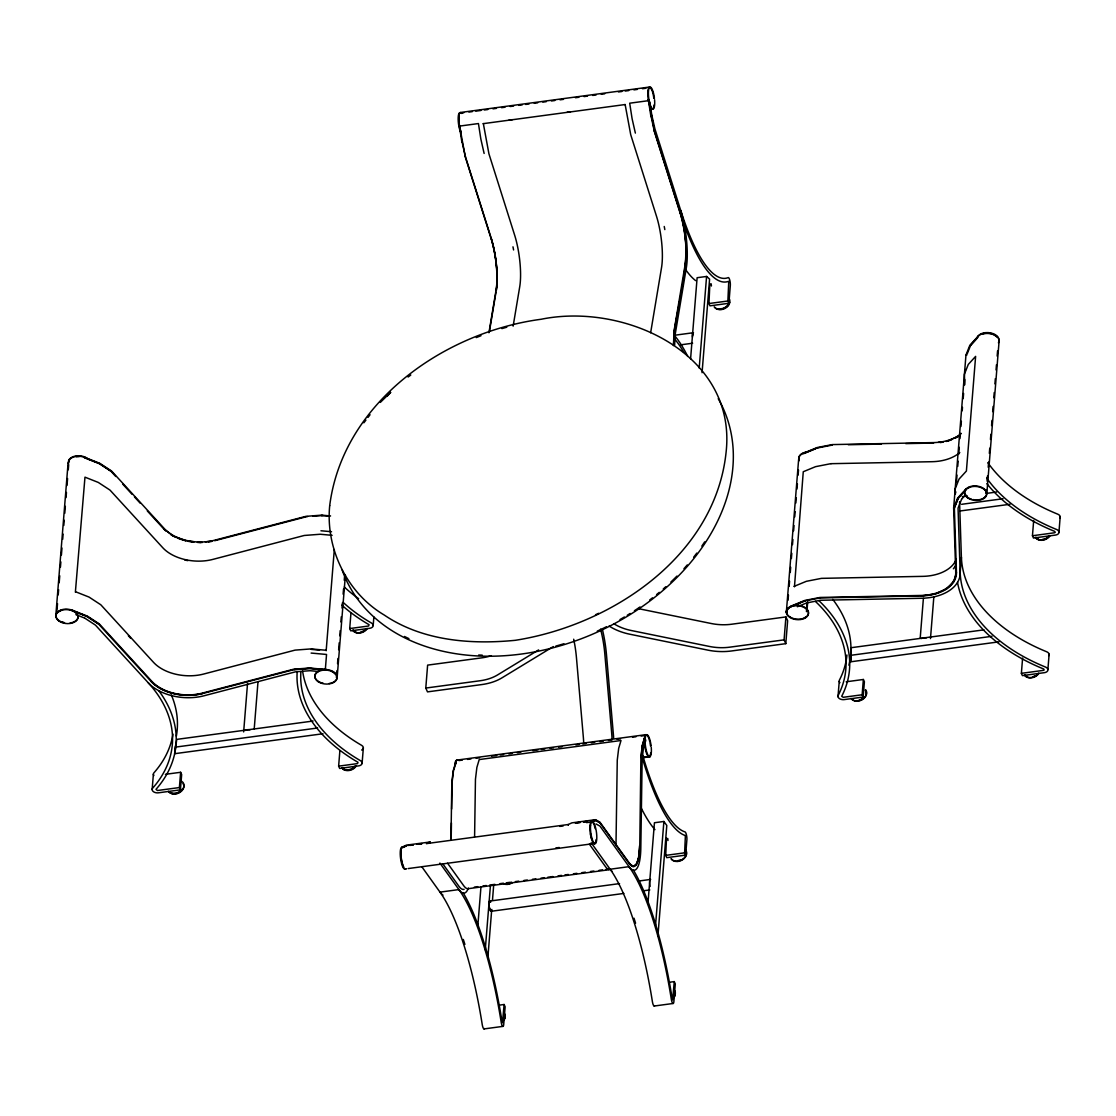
<?xml version="1.0" encoding="UTF-8"?>
<svg xmlns="http://www.w3.org/2000/svg" width="1116" height="1116" viewBox="0 0 1116 1116"><rect width="100%" height="100%" fill="white"/><g stroke="black" fill="none" stroke-linecap="round" stroke-linejoin="round"><path stroke-width="1.5" d="M450.962 839.943L451.84 782.274L453.249 770.598L455.9 761.698M451.171 840.306L451.436 822.91M451.645 809.03L452.036 782.832L453.417 771.351A6.794 1.73 82.3 0 1 453.556 770.361M474.593 836.777L475.458 779.233L476.881 767.403L479.21 759.577L621.012 740.508L618.683 748.334L617.26 760.163L615.976 845.51M591.982 820.72L595.428 820.246A6.71 1.702 82.3 0 1 595.721 820.33L599.529 822.408A6.794 1.73 82.3 0 1 600.031 822.897L628.992 863.282L633.037 866.518L636.455 864.44L638.812 857.325L639.761 846.151L640.905 756.829L642.314 745.153L644.964 736.253M674.636 345.109L675.096 335.177A3.083 0.781 82.3 0 1 675.152 334.577L686.326 267.812A43.147 10.965 82.3 0 0 680.676 210.324L654.994 129.121A3.097 0.781 82.3 0 1 654.813 128.41L651.87 115.464M673.562 345.444L674.176 331.843C679.993 292.629 693.58 251.756 680.188 212.5L654.464 131.144L648.452 99.282M55.8 615.739L68.104 462.861M56.958 610.55L57.516 603.603M58.213 594.912L58.632 589.708M59.19 582.761L59.748 575.8M60.445 567.123L60.864 561.906M61.422 554.959L61.98 548.012M62.691 539.321L63.11 534.118M63.807 525.427L64.226 520.223M64.784 513.262L65.342 506.315M66.039 497.638L66.458 492.421M67.016 485.474L67.574 478.527M68.271 469.836L68.69 464.633M75.372 592.205L84.969 477.16L98.027 482.321A2.218 1.395 4.6 0 1 98.501 482.572L109.8 489.966A2.204 1.395 4.6 0 1 110.163 490.273L162.755 547.705A38.711 24.343 4.6 0 0 212.863 559.395L304.054 535.527A2.218 1.395 4.6 0 1 304.598 535.443L319.971 534.271A2.218 1.395 4.6 0 1 320.543 534.271L332.122 535.331M152.153 789.458L153.38 774.169M322.998 733.742L174.654 753.691L175.268 746.046M174.654 753.691L176.774 739.378L313.094 721.034M85.025 618.292L95.125 624.904A3.097 1.939 4.6 0 1 95.641 625.323L148.205 682.727A168.879 106.187 4.6 0 1 152.725 788.091A4.924 3.097 4.6 0 0 153.255 791.537A4.924 3.097 4.6 0 0 158.444 792.806L180.415 789.849L179.397 787.561L180.625 772.286L165.405 774.323M180.415 789.849L181.657 774.56L180.625 772.286M243.651 731.929L247.543 683.41M254.225 728.804L257.977 682.015M326.165 650.74L334.312 549.518M336.404 677.538L336.976 670.59M337.534 663.643L337.953 658.426M338.65 649.749L339.208 642.788M339.766 635.841L340.185 630.638M340.882 621.947L341.301 616.743M341.998 608.053L342.417 602.835M343.114 594.158L343.547 588.941M344.244 580.25L344.523 576.777M337.144 677.607L345.388 575.117M300.706 671.567L300.915 671.581A167.651 105.42 4.6 0 0 360.37 760.61A4.924 3.097 4.6 0 1 362.016 763.707A4.924 3.097 4.6 0 1 358.571 765.883L339.669 768.436L338.636 766.148L339.864 750.859M343.072 602.305A167.651 105.42 4.6 0 0 371.433 623.021A4.924 3.097 4.6 0 1 373.079 626.132A4.924 3.097 4.6 0 1 369.647 628.294L350.731 630.847L349.713 628.559L350.94 613.27M362.114 763.051L363.356 747.762M373.19 625.462L373.874 616.967M553.299 646.582L501.977 677.844A45.617 28.681 4.6 0 1 481.805 684.568L427.498 691.878L425.782 688.056L427.623 665.122L481.945 657.826A39.451 24.803 4.6 0 0 491.361 655.678M477.885 925.136L480.94 887.122M485.251 949.8L490.398 885.839M487.859 957.57L491.626 910.768M492.463 900.361L493.718 884.765M498.964 1005.181L504.111 1004.498L502.479 1022.716L502.047 1021.656A172.589 43.845 82.3 0 0 463.349 893.121M690.581 358.947L697.123 277.717L706.581 276.447L709.595 279.112L702.062 372.716M647.908 903.974L654.436 822.743L663.894 821.474L666.796 825.463L657.882 936.408M699.202 368.043L706.581 276.447M655.552 925.178L663.894 821.474M680.69 210.338A168.879 42.91 82.3 0 0 728.218 277.605A4.924 1.256 82.3 0 1 729.766 280.13A4.924 1.256 82.3 0 1 730.324 285.515L728.888 303.287L709.985 305.826L708.953 303.538L709.86 283.799M642.663 755.351L642.69 755.239A167.651 42.589 82.3 0 0 685.015 831.908A4.924 1.256 82.3 0 1 686.438 834.852A4.924 1.256 82.3 0 1 686.884 839.832L685.656 855.121L666.754 857.66L665.722 855.372L666.489 838.116M728.888 303.287L727.869 300.999L728.762 281.246A172.589 43.845 82.3 0 1 684.275 224.665M669.112 982.289L674.273 981.606L672.641 999.824L672.209 998.764A172.589 43.845 82.3 0 0 633.497 870.229M685.656 855.121L684.624 852.833L685.391 835.563A171.348 43.524 82.3 0 1 642.356 757.931M609.127 626.034A45.617 28.681 4.6 0 0 629.773 634.209L707.907 650.14A45.617 28.681 4.6 0 0 731.468 650.977L785.79 643.667L784.074 639.859L785.915 616.925L731.608 624.235A39.451 24.803 4.6 0 1 711.227 623.509L638.185 608.611M786.32 612.433L798.624 459.555M787.324 608.945L787.045 612.419A10.476 6.584 4.6 0 1 791.272 606.588L804.985 600.924M788.035 600.255L788.454 595.051M789.152 586.36L789.57 581.157M790.268 572.466L790.686 567.249M791.383 558.572L791.802 553.355M792.5 544.664L792.918 539.46M793.615 530.77L794.034 525.566M794.732 516.875L795.164 511.658M795.861 502.981L796.28 497.764M796.977 489.073L797.396 483.87M798.093 475.179L798.512 469.975M785.79 643.667L787.631 620.733L785.915 616.925M794.466 586.793L803.269 471.733L815.308 466.767A2.218 1.395 4.6 0 1 815.81 466.614L830.43 463.754A2.218 1.395 4.6 0 1 830.988 463.698M806.45 611.638L807.147 602.947M807.021 610.299L807.719 601.608M838.004 696.691L839.232 681.416M998.96 641.853L850.615 661.802L851.09 647.712L983.963 629.842M850.615 661.802L850.992 657.226M815.573 601.357L815.405 601.412A167.651 105.42 4.6 0 1 838.2 695.38A4.924 3.097 4.6 0 0 839.358 698.546A4.924 3.097 4.6 0 0 844.254 699.592L863.156 697.054L862.138 694.766L863.365 679.477L846.179 681.792M863.156 697.054L864.398 681.764L863.365 679.477M920.198 638.24L923.392 598.399M930.479 638.589L933.827 597.004M953.65 508.031L965.954 355.167M956.468 482.042L957.026 475.095M957.737 466.404L958.156 461.201M958.714 454.254L959.272 447.293M959.969 438.616L960.388 433.399M960.946 426.452L961.364 421.248M962.201 410.814L962.48 407.34M963.178 398.663L963.596 393.446M964.294 384.755L964.726 379.552M955.352 494.262L955.17 489.045A2.204 1.395 4.6 0 1 955.24 488.696L958.979 479.266A2.218 1.395 4.6 0 1 959.188 478.931L966.4 471.036L975.621 356.381L968.423 364.276A2.218 1.395 4.6 0 0 968.214 364.611L964.475 374.041A2.204 1.395 4.6 0 0 964.405 374.39L964.74 384.811M1022.605 658.049L1021.377 673.339L1022.409 675.626L1044.381 672.669A4.924 3.097 4.6 0 0 1047.896 670.228A4.924 3.097 4.6 0 0 1045.441 667.033A168.879 106.187 4.6 0 1 960.192 572.578L961.42 557.289A168.879 106.187 4.6 0 0 1046.668 651.758A4.924 3.097 4.6 0 1 1048.859 655.622M986.112 493.314L986.391 489.84M987.088 481.149L987.507 475.932M988.204 467.255L988.623 462.038M989.334 453.361L989.753 448.144M990.45 439.453L990.868 434.25M991.566 425.559L991.985 420.341M992.682 411.665L993.101 406.447M993.798 397.77L994.217 392.553M994.914 383.862L995.332 378.659M996.044 369.968L996.462 364.751M997.16 356.074L997.578 350.856M986.851 493.342L999.155 340.464M986.656 478.025A168.879 106.187 4.6 0 0 1056.517 529.458A4.924 3.097 4.6 0 1 1058.972 532.639A4.924 3.097 4.6 0 1 1055.457 535.08L1033.472 538.038L1032.453 535.75L1033.681 520.461M1047.896 669.502L1049.124 654.213M1058.972 531.913L1060.2 516.624M674.273 981.606L675.292 983.88L673.869 1001.652A4.924 1.256 82.3 0 1 672.753 1003.312A4.924 1.256 82.3 0 1 671.316 999.225A168.879 42.91 82.3 0 0 629.047 866.686A43.147 10.965 82.3 0 0 640.821 847.951L642.146 759.271A3.083 0.781 82.3 0 1 642.188 758.629L643.402 748.557A3.097 0.781 82.3 0 1 643.5 748.055L645.745 740.494L644.853 737.369L642.621 744.916A6.794 1.73 82.3 0 0 642.398 746.018L641.1 757.499A6.78 1.73 82.3 0 1 641.184 756.104M642.467 745.92L645.132 736.881M488.934 332.763L496.09 289.951A38.711 9.835 82.3 0 0 491.026 238.378L465.288 156.965L459.387 124.713M489.408 331.591L495.992 292.211M513.137 326.151L519.721 286.77A38.711 9.835 82.3 0 0 514.657 235.197L488.92 153.785L483.34 123.569M650.642 332.763L661.523 267.701A38.711 9.835 82.3 0 0 656.459 216.113L630.721 134.701L625.127 104.486M954.375 508.185L956.454 572.41L954.082 581.338L946.661 588.857L935.236 593.949L921.328 595.93L820.302 597.925A6.78 4.269 4.6 0 0 818.614 598.106M453.891 769.649L456.067 762.326M643.011 757.722L649.875 756.788L650.335 755.239M967.349 353.507L970.474 345.653M954.417 507.947L958.17 498.531M961.504 499.424L958.156 507.85A3.097 1.939 4.6 0 0 958.072 508.352L960.151 572.55M961.629 499.187L965.786 494.611M363.858 422.811L365.922 420.118M367.987 417.426L370.052 414.734M64.561 622.714L61.589 622.058M978.146 336.181L969.957 345.179A2.218 1.395 4.6 0 0 969.748 345.5L966.01 354.93A2.204 1.395 4.6 0 0 965.94 355.293M975.886 339.334L970.767 344.942A4.91 3.083 4.6 0 0 970.488 345.304A6.71 4.213 4.6 0 0 970.222 345.821M970.613 345.43L977.63 337.716M965.856 489.059L957.668 498.043A2.218 1.395 4.6 0 0 957.458 498.378L953.706 507.794A2.204 1.395 4.6 0 0 953.65 508.157L955.728 572.396A38.711 24.343 4.6 0 1 921.258 595.456L820.232 597.451A2.218 1.395 4.6 0 0 819.66 597.52L805.055 600.38A2.218 1.395 4.6 0 0 804.552 600.534L790.839 606.197M958.309 498.308L966.498 489.31M984.019 498.406L985.47 496.815M387.182 396.194L390.6 392.483M380.333 402.402L390.6 392.358M408.107 377.027L410.786 375.032M538.596 649.93L497.541 674.943A39.451 24.803 4.6 0 1 480.103 680.746L425.782 688.056M595.512 614.749L598.581 613.298M405.694 869.127L406.405 868.792M594.744 843.696L595.358 842.636L594.633 842.971M402.262 847.03L406.405 845.133L430.148 841.98M402.681 847.365L406.252 845.719A4.91 1.242 82.3 0 1 406.419 845.691A6.71 1.702 82.3 0 1 406.656 845.761M402.374 847.755L406.573 845.872M430.037 841.952L426.396 843.612L568.197 824.529L568.309 825.268M568.197 824.543L571.838 822.869L595.47 819.688L599.836 822.046L628.992 862.612A38.711 9.835 82.3 0 0 639.552 845.802M591.327 821.585L595.47 819.688M591.731 821.934L595.316 820.288A4.91 1.242 82.3 0 1 595.484 820.246M591.438 822.311L595.567 820.427L599.948 822.785M947.526 441.085L958.965 435.993A39.451 24.803 4.6 0 1 954.794 438.365M803.143 453.319L816.856 447.655A2.218 1.395 4.6 0 1 817.358 447.502L831.964 444.642A2.218 1.395 4.6 0 1 832.522 444.587L933.548 442.592A38.711 24.343 4.6 0 0 961.322 433.426M806.003 452.496L816.298 448.255M803.576 453.71L815.754 448.674M794.034 586.402L806.087 581.422A2.218 1.395 4.6 0 1 806.589 581.269L821.209 578.409A2.218 1.395 4.6 0 1 821.767 578.353L922.793 576.358A38.711 24.343 4.6 0 0 956.273 559.228M792.234 605.988L803.994 601.119A6.794 4.269 4.6 0 1 805.557 600.659M797.354 606.755L806.17 603.114A3.097 1.939 4.6 0 1 806.882 602.905L819.939 600.338A3.083 1.939 4.6 0 1 820.72 600.255L921.732 598.26A43.147 27.133 4.6 0 0 960.192 572.564M804.05 618.236L806.031 616.841M476.267 337.576L480.996 335.721M501.879 328.606L506.776 327.225M430.106 842.692L426.758 843.138M214.718 540.716L305.91 516.861A6.78 4.269 4.6 0 1 307.57 516.582M98.766 624.249L151.358 681.681C164.833 694.417 184.768 697.388 202.415 693.594L293.606 669.726A6.78 4.269 4.6 0 1 295.266 669.461L309.006 668.414A6.794 4.269 4.6 0 1 310.764 668.428L325.314 669.753L326.542 654.464L312.006 653.139A6.794 4.269 4.6 0 0 311.113 653.097M817.623 447.948L832.229 445.089M805.32 600.827L819.925 597.967M938.263 442.396L942.894 441.741M460.197 112.507L649.261 87.076M460.308 113.232L463.754 112.772M468.901 112.074L472.347 111.614M475.779 111.154L480.94 110.456M484.372 109.996L487.818 109.535M492.965 108.838L496.411 108.378M501.558 107.68L505.004 107.22M510.151 106.522L513.597 106.062M518.745 105.364L522.19 104.904M525.622 104.444L529.068 103.983M534.215 103.286L537.661 102.825M542.808 102.128L546.254 101.668M551.402 100.984L554.847 100.51M559.995 99.826L563.44 99.366M575.465 97.734L578.911 97.273M584.059 96.59L587.504 96.116M592.652 95.432L596.097 94.972M601.245 94.274L604.691 93.814M618.431 91.958L621.877 91.498M625.309 91.038L628.754 90.577M633.902 89.88L637.348 89.419M642.495 88.722L645.941 88.262M459.541 126.094L478.443 123.555L480.717 138.217A4.91 1.242 82.3 0 0 480.829 138.844A6.71 1.702 82.3 0 0 480.996 139.695L483.939 152.641A6.794 1.73 82.3 0 0 484.135 153.45M648.605 100.663L629.689 103.202L631.963 117.864A4.91 1.242 82.3 0 0 632.075 118.505A6.71 1.702 82.3 0 0 632.242 119.342L635.185 132.302A6.794 1.73 82.3 0 0 635.381 133.097M508.966 120.123L512.384 119.663M567.04 112.311L570.457 111.851M483.158 123.667L624.96 104.569M708.953 303.538L727.869 300.999M674.469 335.274L693.468 332.707A5.245 1.325 82.3 0 0 692.492 337.074M680.537 344.844L692.631 343.226M962.243 496.662L967.419 495.964M986.405 493.411L996.755 492.017M961.629 504.306L1003.047 498.74M960.011 510.989L1010.036 504.265M1032.453 535.75L1054.425 532.792L1055.234 532.36L1054.69 531.383A172.589 108.517 4.6 0 1 986.865 483.605M349.713 628.559L368.615 626.006L369.061 624.695A171.348 107.736 4.6 0 1 341.887 605.179M784.074 639.859L729.752 647.168A39.451 24.803 4.6 0 1 709.385 646.443L631.251 630.512A39.451 24.803 4.6 0 1 614.121 623.9M850.476 655.357L991.971 636.315M176.161 747.023L317.655 727.995M862.138 694.766L843.222 697.305L841.715 696.258A171.348 107.736 4.6 0 0 818.921 600.687M1021.377 673.339L1043.348 670.381L1044.171 669.949L1043.613 668.972A172.589 108.517 4.6 0 1 957.542 582.399M179.397 787.561L157.412 790.519L155.989 789.347A172.589 108.517 4.6 0 0 158.877 690.804M338.636 766.148L357.538 763.595L357.985 762.284A171.348 107.736 4.6 0 1 297.177 671.832M457.114 760.066L646.178 734.635M458.941 760.568L462.373 760.108M467.534 759.41L470.966 758.95M476.127 758.252L479.559 757.792M491.584 756.174L496.746 755.476M500.191 755.016L503.623 754.555M508.784 753.858L512.216 753.398M517.378 752.7L520.809 752.24M532.834 750.622L537.996 749.938M541.427 749.464L544.873 749.003M550.035 748.32L553.466 747.846M558.628 747.162L562.059 746.688M575.814 744.846L579.246 744.386M582.678 743.926L586.123 743.451M591.285 742.768L594.716 742.307M599.878 741.61L603.31 741.15M608.471 740.452L611.903 739.992M617.064 739.294L620.496 738.834M632.521 737.216L635.967 736.755M641.128 736.058L644.56 735.597M642.83 757.094L649.875 756.788M408.079 845.454L413.241 844.77M416.673 844.296L421.834 843.612M579.957 822.339L576.512 822.799A4.91 1.242 82.3 0 1 576.567 822.799A6.71 1.702 82.3 0 1 576.805 822.869M583.389 821.864L586.835 821.404M409.879 845.412L413.255 844.952M418.319 844.268L421.695 843.822M575.312 823.148L580.376 822.464M583.752 822.018L587.128 821.557M592.191 820.874L595.567 820.427M559.758 826.412L563.175 825.952M586.584 822.618L590.015 822.157M555.824 847.951L559.269 847.49M408.121 868.569L595.47 843.361M665.722 855.372L684.624 852.833M474.356 887.108L477.774 886.648M482.893 885.965L486.311 885.504M489.729 885.044L494.848 884.36M499.982 883.663L503.4 883.202M506.817 882.742L510.235 882.282M515.355 881.598L518.773 881.138M523.892 880.454L527.31 879.994M532.444 879.296L535.861 878.836M540.981 878.153L544.399 877.692M547.817 877.232L552.936 876.548M558.07 875.851L561.487 875.39M564.905 874.93L568.309 874.47M573.443 873.786L576.86 873.326M581.98 872.628L585.398 872.168M590.517 871.484L593.935 871.024M599.069 870.341L602.487 869.88M605.904 869.42L609.322 868.959M468.371 888.015A43.147 10.965 82.3 0 1 458.899 889.578L439.983 892.13L422.001 867.006M489.952 901.044L619.547 883.607M638.547 881.054L650.656 879.422M490.831 911.326L623.886 893.428M642.9 890.861L649.819 889.94M483.995 1028.924L502.911 1026.385M654.157 1006.032L673.06 1003.493M205.386 541.902L211.608 541.12M312.717 516.192L321.645 515.62M293.982 669.67L309.341 668.498M848.286 444.74L881.389 444.084M905.76 443.61L933.632 443.052M830.988 463.684L932.013 461.703A38.711 24.343 4.6 0 0 959.788 452.538M330.559 515.941L322.078 515.173A2.218 1.395 4.6 0 0 321.506 515.16L306.133 516.331A2.218 1.395 4.6 0 0 305.589 516.429L214.384 540.284A38.711 24.343 4.6 0 1 164.289 528.593L111.698 471.161A2.204 1.395 4.6 0 0 111.335 470.854L100.035 463.461A2.218 1.395 4.6 0 0 99.561 463.224L84.69 457.337M322.036 515.634L329.541 516.136M331.536 531.718L321.84 530.839A6.794 4.269 4.6 0 0 320.948 530.798M326.207 650.279L311.322 648.926A2.218 1.395 4.6 0 0 310.75 648.926L295.377 650.098A2.218 1.395 4.6 0 0 294.833 650.182L203.628 674.05A38.711 24.343 4.6 0 1 153.534 662.36L100.942 604.928A2.204 1.395 4.6 0 0 100.566 604.621L89.266 597.227A2.218 1.395 4.6 0 0 88.806 596.99L75.721 591.815M311.266 649.386L319.539 650.14M326.723 669.572L309.774 668.038A2.218 1.395 4.6 0 0 309.202 668.038L293.829 669.209A2.218 1.395 4.6 0 0 293.285 669.293L202.094 693.162A38.711 24.343 4.6 0 1 151.985 681.471L99.394 624.039A2.204 1.395 4.6 0 0 99.031 623.732L87.732 616.339A2.218 1.395 4.6 0 0 87.271 616.102L72.387 610.201M309.732 668.498L326.681 670.032M318.604 671.469L310.527 670.744A3.097 1.939 4.6 0 0 309.718 670.73L295.977 671.776A3.083 1.939 4.6 0 0 295.224 671.902L204.047 695.77A43.147 27.133 4.6 0 1 148.205 682.727M187.893 541.065L194.31 541.79M197.518 542.139L200.727 542.502M174.961 536.698L186.274 540.883A39.451 24.803 4.6 0 1 177.374 538.024M87.09 458.648L98.654 463.224A4.91 3.083 4.6 0 1 99.198 463.475A6.71 4.213 4.6 0 1 99.659 463.726M84.328 457.727L99.212 463.614M73.349 610.94L86.364 616.102A4.91 3.083 4.6 0 1 86.909 616.339A6.71 4.213 4.6 0 1 87.578 616.743L97.692 623.356A6.794 4.269 4.6 0 1 98.794 624.276M72.038 610.591L86.909 616.492M75.902 614.623L84.718 618.111M596.028 823.957L599.85 826.035A3.097 0.781 82.3 0 1 600.073 826.258L629.033 866.644L610.145 869.238L591.159 842.72M99.882 463.865L109.982 470.478A6.794 4.269 4.6 0 1 111.098 471.398L115.771 476.504M99.519 463.768L110.819 471.175M87.215 616.646L98.529 624.039M147.298 510.933L163.661 528.803L173.343 536.112M122.76 484.135L132.12 494.36M134.436 496.899L140.295 503.288M128.354 635.757L130.698 638.324M589.374 844.156L605.36 866.462A39.451 10.016 82.3 0 0 609.406 869.685L467.604 888.768A39.451 10.016 82.3 0 1 463.572 885.532L447.572 863.226M442.857 863.896L458.843 886.174A39.451 10.016 82.3 0 0 464.116 889.312M439.899 863.073L458.885 889.536M504.111 1004.498L505.143 1006.785L503.707 1024.544A4.924 1.256 82.3 0 1 502.591 1026.204A4.924 1.256 82.3 0 1 501.168 1022.117A168.879 42.91 82.3 0 0 458.899 889.578M461.996 141.606L465.428 156.686L491.124 237.945C495.923 254.964 498.364 272.862 496.285 290.495A39.451 10.03 82.3 0 0 495.225 255.662M651.772 115.018L649.749 101.877M651.047 116.05L654.394 131.688L680.09 212.933A38.711 9.835 82.3 0 1 685.154 264.52L673.98 331.299L673.52 344.746A6.794 1.73 82.3 0 0 673.506 345.5M648.27 99.366L650.865 116.134M459.206 124.797L461.801 141.565M959.579 501.74L961.378 557.261M187.865 560.637A39.451 24.803 4.6 0 1 184.754 559.995M654.06 104.988A11.09 2.818 82.3 0 1 650.182 106.508A11.09 2.818 82.3 0 1 647.936 90.759A11.09 2.818 82.3 0 1 651.939 90.173M652.176 90.828A11.09 2.818 82.3 0 1 653.837 98.361M654.576 99.687A11.09 2.818 82.3 0 1 651.005 106.927A11.09 2.818 82.3 0 1 649.066 88.178A11.09 2.818 82.3 0 1 654.436 98.278M461.215 132.162A11.09 2.818 82.3 0 1 458.76 117.877A11.09 2.818 82.3 0 1 461.773 113.483M460.629 132.232A11.09 2.818 82.3 0 1 458.16 119.231A11.09 2.818 82.3 0 1 460.378 112.758M647.991 93.967A10.476 2.664 82.3 0 1 648.131 90.94M649.373 87.801A10.476 2.664 82.3 0 1 650.851 88.596M459.206 123.388A10.476 2.664 82.3 0 1 459.262 115.199M680.188 212.5A39.451 10.03 82.3 0 1 685.35 265.064M491.124 237.945A39.451 10.03 82.3 0 1 494.96 254.085M650.74 752.602A11.09 2.818 82.3 0 1 646.429 753.035A11.09 2.818 82.3 0 1 644.992 736.365A11.09 2.818 82.3 0 1 649.791 741.735M650.07 743.089A11.09 2.818 82.3 0 1 650.516 745.99M651.256 747.315A11.09 2.818 82.3 0 1 647.685 754.555A11.09 2.818 82.3 0 1 645.745 735.807A11.09 2.818 82.3 0 1 651.116 745.907M455.509 764.32A11.09 2.818 82.3 0 1 457.644 760.303M454.91 764.404A11.09 2.818 82.3 0 1 457.058 760.387M405.666 869.015A11.09 2.818 82.3 0 1 401.104 857.869A11.09 2.818 82.3 0 1 403.029 847.197M404.327 869.029A11.09 2.818 82.3 0 1 400.365 856.516A11.09 2.818 82.3 0 1 402.444 847.281M596.125 839.497A11.09 2.818 82.3 0 1 592.345 841.241A11.09 2.818 82.3 0 1 589.959 825.784A11.09 2.818 82.3 0 1 593.726 824.04M594.256 825.352A11.09 2.818 82.3 0 1 595.177 828.63M403.587 866.741A10.476 2.664 82.3 0 1 401.132 850.894M591.661 838.813A10.476 2.664 82.3 0 1 590.517 833.805M639.761 846.151A39.451 10.016 82.3 0 1 628.992 863.282M323.305 683.327A11.216 7.045 4.6 0 1 316.679 672.209A11.216 7.045 4.6 0 1 335.009 672.864A11.216 7.045 4.6 0 1 329.094 683.522M68.285 463.489A11.09 6.975 4.6 0 1 73.768 456.932A11.09 6.975 4.6 0 1 85.876 457.965M68.578 460.587A11.09 6.975 4.6 0 1 76.251 455.914A11.09 6.975 4.6 0 1 86.992 458.118M64.337 622.798A11.09 6.975 4.6 0 1 57.795 611.791A11.09 6.975 4.6 0 1 75.93 612.447A11.09 6.975 4.6 0 1 70.071 622.993M331.801 671.386A10.476 6.584 4.6 0 1 335.358 674.134M68.829 462.889A10.476 6.584 4.6 0 1 69.401 460.643M76.376 456.779A10.476 6.584 4.6 0 1 79.083 456.653M57.823 612.503A10.476 6.584 4.6 0 1 61.575 610.229M211.747 541.399A39.451 24.803 4.6 0 1 208.678 541.93M202.345 542.474A39.451 24.803 4.6 0 1 197.476 542.432M192.636 542.027A39.451 24.803 4.6 0 1 187.837 541.232M175.993 537.424A39.451 24.803 4.6 0 1 170.846 534.662M165.838 530.951A39.451 24.803 4.6 0 1 163.661 528.803M202.415 693.594A39.451 24.803 4.6 0 1 151.358 681.681M799.112 460.769A11.09 6.975 4.6 0 1 804.887 452.831M799.154 460.294A11.09 6.975 4.6 0 1 806.701 452.008M971.659 499.257A11.09 6.975 4.6 0 1 968.353 487.329A11.09 6.975 4.6 0 1 986.418 491.807A11.09 6.975 4.6 0 1 973.013 499.591M977.211 337.869A11.09 6.975 4.6 0 1 991.078 333.517A11.09 6.975 4.6 0 1 998.429 342.835M977.239 337.395A11.09 6.975 4.6 0 1 990.645 332.931A11.09 6.975 4.6 0 1 998.75 341.775M967.502 488.417A10.476 6.584 4.6 0 1 970.25 487.022M982.54 334.158A10.476 6.584 4.6 0 1 991.789 334.103M993.003 334.521A10.476 6.584 4.6 0 1 996.909 337.088M956.454 572.41A39.451 24.803 4.6 0 1 921.328 595.93M951.697 439.704A39.451 24.803 4.6 0 1 946.075 441.462M943.09 442.103A39.451 24.803 4.6 0 1 940.007 442.592M181.476 781.158A8.635 6.347 -24.3 0 1 180.666 791.411A8.635 6.347 -24.3 0 1 168.321 791.314M182.159 789.207A8.007 5.887 -24.2 0 1 171.473 792.904M183.094 783.613A8.161 5.998 -24.2 0 1 179.536 792.653A8.161 5.998 -24.2 0 1 169.032 791.774M1038.703 673.185A8.635 6.347 -24.3 0 1 1031.268 677.496A8.635 6.347 -24.3 0 1 1024.376 675.11M1035.216 675.654A8.007 5.887 -24.2 0 1 1032.635 676.742M1027.529 676.687A8.007 5.887 -24.2 0 1 1024.907 674.803M1038.633 673.743A8.161 5.998 -24.2 0 1 1031.602 677.817A8.161 5.998 -24.2 0 1 1025.074 675.557M1049.765 535.596A8.635 6.347 -24.3 0 1 1042.33 539.907A8.635 6.347 -24.3 0 1 1035.439 537.521M1048.44 536.405A8.007 5.887 -24.2 0 1 1046.278 538.079M1045.05 538.693A8.007 5.887 -24.2 0 1 1042.372 539.419M1038.605 539.112A8.007 5.887 -24.2 0 1 1035.969 537.215M1049.71 536.154A8.161 5.998 -24.2 0 1 1042.679 540.228A8.161 5.998 -24.2 0 1 1036.15 537.982M865.807 689.827A8.635 6.347 -24.3 0 1 862.04 699.369A8.635 6.347 -24.3 0 1 850.95 698.435M863.951 697.319A8.007 5.887 -24.2 0 1 859.208 700.067M865.277 690.134A8.007 5.887 -24.2 0 1 866.058 693.092M865.723 690.734A8.161 5.998 -24.2 0 1 862.166 699.774A8.161 5.998 -24.2 0 1 851.648 698.895M685.796 850.127A8.635 6.333 -24.3 0 1 682.015 859.669A8.635 6.333 -24.3 0 1 670.925 858.734M680.523 859.906A8.007 5.887 -24.2 0 1 677.858 860.645M685.698 851.034A8.161 5.998 -24.2 0 1 682.141 860.073A8.161 5.998 -24.2 0 1 671.637 859.194M674.51 990.352A8.635 6.333 -24.3 0 1 673.966 997.034M675.208 994.286A8.161 5.998 -24.2 0 1 673.911 997.592M503.818 1013.551A8.007 5.887 -24.2 0 1 504.599 1016.523M504.348 1013.244A8.635 6.333 -24.3 0 1 503.804 1019.926M505.06 1017.178A8.161 5.998 -24.2 0 1 503.748 1020.484M511.867 882.561A8.635 6.333 -24.3 0 1 503.595 883.677M511.616 882.184A8.007 5.887 -24.2 0 1 509.035 883.258M507.696 883.537A8.007 5.887 -24.2 0 1 505.088 883.509M511.979 882.965A8.161 5.998 -24.2 0 1 504.153 884.012M355.99 765.883A8.635 6.333 -24.3 0 1 348.555 770.193A8.635 6.333 -24.3 0 1 341.663 767.822M355.502 765.716A8.007 5.887 -24.2 0 1 345.988 769.691M344.83 769.412A8.007 5.887 -24.2 0 1 342.207 767.515M355.934 766.455A8.161 5.998 -24.2 0 1 348.903 770.528A8.161 5.998 -24.2 0 1 342.375 768.268M367.025 628.392A8.635 6.333 -24.3 0 1 359.589 632.702A8.635 6.333 -24.3 0 1 352.698 630.317M363.537 630.875A8.007 5.887 -24.2 0 1 360.956 631.949M355.865 631.907A8.007 5.887 -24.2 0 1 353.228 630.01M366.969 628.95A8.161 5.998 -24.2 0 1 359.938 633.023A8.161 5.998 -24.2 0 1 353.409 630.777M729.027 298.279A8.635 6.333 -24.3 0 1 725.247 307.835A8.635 6.333 -24.3 0 1 714.156 306.9M727.995 304.808A8.007 5.887 -24.2 0 1 718.481 308.783M729.725 302.227A8.161 5.998 -24.2 0 1 723.433 309.118A8.161 5.998 -24.2 0 1 714.868 307.36M602.319 629.117A45.617 11.592 82.3 0 1 606.49 654.827L613.34 733.882A45.617 11.592 82.3 0 1 613.633 737.746M600.548 629.131A39.451 10.016 82.3 0 1 604.816 653.906L611.666 732.961A39.451 10.016 82.3 0 1 612.084 739.587M573.694 639.217A39.451 10.016 82.3 0 1 576.456 657.729L583.305 736.783A39.451 10.016 82.3 0 1 583.724 743.409M244.948 730.492A5.245 3.292 4.6 0 1 249.97 729.822M921.356 638.547A5.245 3.292 4.6 0 1 926.378 637.864M650.084 886.467A5.245 1.325 82.3 0 1 650 879.729M491.849 909.428A5.245 1.325 82.3 0 1 490.064 910.251A5.245 1.325 82.3 0 1 488.934 902.942A5.245 1.325 82.3 0 1 490.719 902.119M491.263 909.986A4.129 1.046 82.3 0 1 489.589 907.685M489.533 902.384A4.129 1.046 82.3 0 1 490.036 902.147M692.771 335.302A4.129 1.046 82.3 0 1 693.05 334.047M512.969 246.831A39.451 10.016 82.3 0 1 513.583 249.956M465.442 156.728A6.794 1.73 82.3 0 1 465.037 155.194M462.094 142.234A6.71 1.702 82.3 0 1 461.912 141.397A4.91 1.242 82.3 0 1 461.815 140.756M664.229 226.478A39.451 10.016 82.3 0 1 664.829 229.603M654.506 131.297A6.794 1.73 82.3 0 1 654.102 129.749M674.05 333.154A6.78 1.73 82.3 0 1 674.176 331.829M651.158 116.803A6.71 1.702 82.3 0 1 650.977 115.952A4.91 1.242 82.3 0 1 650.865 115.325M687.749 356.45A171.348 43.524 82.3 0 0 675.11 336.279L674.985 339.445A167.651 42.589 82.3 0 1 683.773 352.293M695.659 280.646A172.589 43.845 82.3 0 1 685.475 269.388M711.101 283.729A4.924 1.256 82.3 0 1 711.408 286.003M321.31 515.536A6.794 4.269 4.6 0 1 323.068 515.55M358.641 598.706A167.651 105.42 4.6 0 1 344.3 587.016M302.589 670.911A167.651 105.42 4.6 0 0 361.598 745.321A4.924 3.097 4.6 0 1 361.654 750.05M153.869 775.606A4.924 3.097 4.6 0 1 153.952 772.802A168.879 106.187 4.6 0 0 172.952 734.119M171.334 694.905A172.589 108.517 4.6 0 1 176.356 736.086M966.679 355.348A6.794 4.269 4.6 0 1 966.875 354.246M830.918 445.228A6.78 4.269 4.6 0 1 832.048 445.075M816.786 448.06A6.794 4.269 4.6 0 1 817.847 447.781M965.535 369.898A6.794 4.269 4.6 0 1 965.647 369.535M987.883 462.735A168.879 106.187 4.6 0 0 1057.745 514.169A4.924 3.097 4.6 0 1 1059.935 518.047M955.31 566.049A39.451 24.803 4.6 0 1 953.357 568.769M954.375 508.212A6.794 4.269 4.6 0 1 954.571 507.124L957.919 498.699A6.71 4.213 4.6 0 1 958.198 498.168A4.91 3.083 4.6 0 1 958.463 497.82M955.617 492.937A6.794 4.269 4.6 0 1 955.812 491.835M839.93 682.699A4.924 3.097 4.6 0 1 839.427 680.09A167.651 105.42 4.6 0 0 846.946 655.008M832.773 599.376A171.348 107.736 4.6 0 1 848.913 665.206M612.14 871.457A43.147 10.965 82.3 0 1 610.131 869.183A168.879 42.91 82.3 0 1 652.414 1001.763A4.924 1.256 82.3 0 0 654.673 1005.6M654.939 829.634A171.348 43.524 82.3 0 1 640.877 807.328M667.731 838.409A4.924 1.256 82.3 0 1 667.982 840.501M634 918.203A172.589 43.845 82.3 0 1 635.576 923.183M442.968 895.074A43.147 10.965 82.3 0 1 439.983 892.075A168.879 42.91 82.3 0 1 482.251 1024.655A4.924 1.256 82.3 0 0 484.525 1028.492M452.036 782.958A6.78 1.73 82.3 0 1 452.12 781.535M463.307 939.463A172.589 43.845 82.3 0 1 464.898 944.401M718.216 398.663A207.102 152.195 -24.2 0 1 598.162 631.712A207.102 152.195 -24.2 0 1 342.166 570.095M704.684 541.86A205.86 151.288 -24.2 0 1 701.838 546.101M696.816 553.076A205.86 151.288 -24.2 0 1 693.664 557.191M687.275 564.919A205.86 151.288 -24.2 0 1 683.941 568.7M676.966 576.079A205.86 151.288 -24.2 0 1 670.883 582.036M665.834 586.695A205.86 151.288 -24.2 0 1 663.239 588.983M659.277 592.359A205.86 151.288 -24.2 0 1 656.585 594.577M652.469 597.841A205.86 151.288 -24.2 0 1 649.693 599.976M640.012 606.978A205.86 151.288 -24.2 0 1 634.418 610.731M630.149 613.465A205.86 151.288 -24.2 0 1 627.276 615.251M624.374 616.995A205.86 151.288 -24.2 0 1 619.98 619.547M606.504 626.732A205.86 151.288 -24.2 0 1 597.269 631.126M563.929 643.737A205.86 151.288 -24.2 0 1 555.838 646.08M482.224 655.148A205.86 151.288 -24.2 0 1 478.722 655.008M408.902 638.617A205.86 151.288 -24.2 0 1 404.494 636.469M329.694 505.688C325.481 548.612 346.992 592.931 384.169 614.986C422.322 640.891 470.575 644.699 515.313 640.305C611.694 625.169 715.119 556.242 726.084 452.357C737.174 353.814 624.765 302.185 541.148 319.26C443.889 332.163 342.738 402.806 329.694 505.688M590.545 825.701A11.09 2.818 82.3 0 0 594.577 843.445A11.09 2.818 82.3 0 0 595.777 828.546A11.09 2.818 82.3 0 0 590.545 825.701M318.269 681.736A11.09 6.975 4.6 0 0 336.697 679.267A11.09 6.975 4.6 0 0 322.859 670.214A11.09 6.975 4.6 0 0 318.269 681.736M59.288 621.277A11.09 6.975 4.6 0 0 77.702 618.808A11.09 6.975 4.6 0 0 63.863 609.755A11.09 6.975 4.6 0 0 59.288 621.277M789.779 616.883A11.09 6.975 4.6 0 0 808.193 614.414A11.09 6.975 4.6 0 0 794.369 605.346A11.09 6.975 4.6 0 0 789.779 616.883M789.737 617.357A11.09 6.975 4.6 0 0 808.165 614.888A11.09 6.975 4.6 0 0 794.327 605.835A11.09 6.975 4.6 0 0 789.737 617.357M967.949 498.085A11.09 6.975 4.6 0 0 986.377 495.602A11.09 6.975 4.6 0 0 972.538 486.548A11.09 6.975 4.6 0 0 967.949 498.085"/></g></svg>
